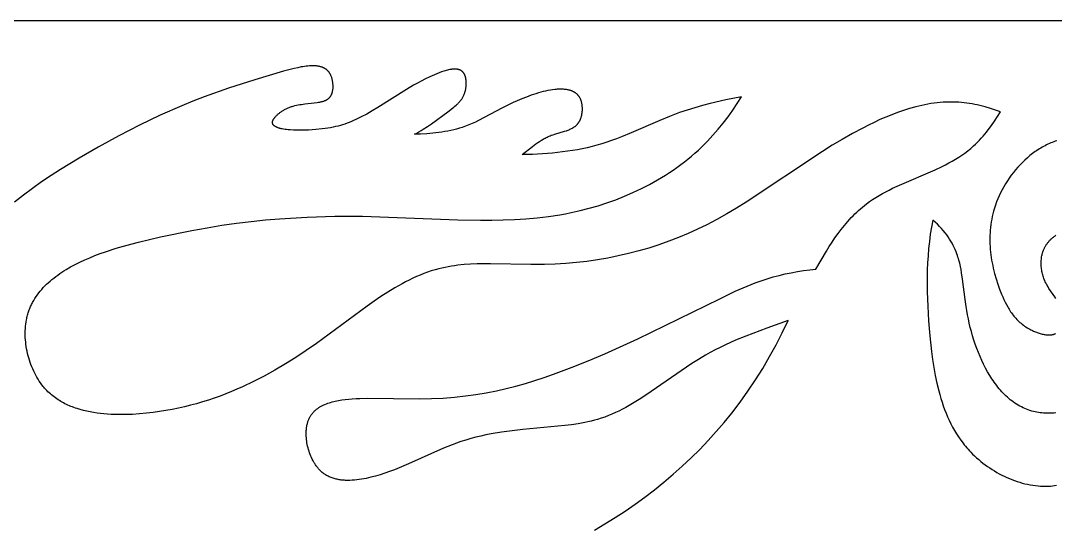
# Model space of a CAD drawing. Extents: x 158 to 281, y 154 to 261.
# Drawn here: x 203.53 to 245.36, y 240.27 to 260.83 of the extents above; entities that cross this region are included whole.
import ezdxf

# ---------------------------------------------------------------- set-up
doc = ezdxf.new("R2010")
doc.units = 0
doc.layers.add('LAYER_01', color=1, linetype='CONTINUOUS')

msp = doc.modelspace()

# ---------------------------------------------------------------- linework, layer by layer
at = {"layer": 'LAYER_01'}
msp.add_lwpolyline([(157.879, 207.584), (188.622, 154.337), (250.106, 154.337), (280.848, 207.584), (250.106, 260.831), (188.622, 260.831)], close=True, dxfattribs=at)
for points in [[(226.73, 240.241), (227.148, 240.486), (227.562, 240.742), (227.97, 241.009), (228.373, 241.286), (228.769, 241.573), (229.158, 241.871), (229.541, 242.178), (229.916, 242.496), (230.282, 242.822), (230.64, 243.158), (230.989, 243.503), (231.329, 243.858), (231.658, 244.22), (231.977, 244.592), (232.285, 244.971), (232.619, 245.409), (232.938, 245.856), (233.243, 246.312), (233.533, 246.777), (233.81, 247.25), (234.073, 247.731), (234.322, 248.218), (234.557, 248.712), (233.703, 248.407), (232.854, 248.084), (232.436, 247.91), (232.022, 247.724), (231.817, 247.625), (231.614, 247.523), (231.413, 247.416), (231.214, 247.304), (230.939, 247.14), (230.668, 246.968), (228.81, 245.687), (228.543, 245.515), (228.272, 245.35), (228.136, 245.272), (227.998, 245.196), (227.86, 245.123), (227.721, 245.053), (227.58, 244.987), (227.438, 244.924), (227.295, 244.865), (227.15, 244.809), (227.004, 244.759), (226.856, 244.712), (226.728, 244.676), (226.598, 244.643), (226.467, 244.613), (226.336, 244.586), (226.203, 244.561), (226.069, 244.539), (225.8, 244.5), (225.527, 244.468), (223.83, 244.308), (223.398, 244.257), (222.97, 244.197), (222.547, 244.125), (222.338, 244.085), (222.131, 244.04), (221.927, 243.991), (221.725, 243.938), (221.525, 243.88), (221.328, 243.818), (221.15, 243.756), (220.975, 243.69), (220.627, 243.548), (219.214, 242.911), (218.836, 242.753), (218.639, 242.676), (218.438, 242.602), (218.256, 242.539), (218.07, 242.478), (217.881, 242.423), (217.691, 242.373), (217.596, 242.35), (217.501, 242.329), (217.406, 242.311), (217.311, 242.294), (217.217, 242.279), (217.123, 242.267), (217.03, 242.258), (216.937, 242.251), (216.845, 242.247), (216.755, 242.246), (216.71, 242.247), (216.665, 242.248), (216.621, 242.251), (216.577, 242.254), (216.534, 242.258), (216.49, 242.263), (216.448, 242.268), (216.405, 242.275), (216.363, 242.282), (216.322, 242.291), (216.28, 242.3), (216.24, 242.311), (216.199, 242.322), (216.16, 242.335), (216.12, 242.348), (216.082, 242.363), (216.043, 242.378), (216.006, 242.395), (215.969, 242.413), (215.932, 242.431), (215.896, 242.451), (215.861, 242.473), (215.826, 242.495), (215.792, 242.518), (215.759, 242.543), (215.726, 242.569), (215.694, 242.596), (215.663, 242.625), (215.64, 242.647), (215.618, 242.669), (215.596, 242.692), (215.575, 242.716), (215.554, 242.74), (215.533, 242.765), (215.513, 242.791), (215.493, 242.817), (215.474, 242.843), (215.455, 242.871), (215.437, 242.898), (215.418, 242.926), (215.401, 242.955), (215.384, 242.984), (215.35, 243.044), (215.319, 243.105), (215.289, 243.167), (215.261, 243.231), (215.235, 243.295), (215.211, 243.361), (215.189, 243.428), (215.168, 243.495), (215.15, 243.563), (215.133, 243.631), (215.119, 243.7), (215.106, 243.768), (215.096, 243.837), (215.087, 243.905), (215.081, 243.973), (215.076, 244.04), (215.074, 244.107), (215.074, 244.172), (215.076, 244.237), (215.078, 244.269), (215.08, 244.301), (215.083, 244.332), (215.087, 244.363), (215.091, 244.394), (215.096, 244.424), (215.101, 244.454), (215.106, 244.484), (215.113, 244.513), (215.12, 244.542), (215.127, 244.57), (215.135, 244.597), (215.144, 244.625), (215.153, 244.652), (215.163, 244.678), (215.174, 244.704), (215.185, 244.73), (215.196, 244.755), (215.209, 244.779), (215.221, 244.803), (215.235, 244.827), (215.248, 244.85), (215.263, 244.872), (215.278, 244.894), (215.293, 244.916), (215.309, 244.937), (215.326, 244.958), (215.343, 244.978), (215.36, 244.998), (215.378, 245.017), (215.397, 245.036), (215.416, 245.055), (215.435, 245.073), (215.455, 245.091), (215.475, 245.108), (215.496, 245.125), (215.518, 245.141), (215.539, 245.157), (215.562, 245.173), (215.584, 245.188), (215.607, 245.203), (215.631, 245.218), (215.655, 245.232), (215.679, 245.246), (215.704, 245.259), (215.729, 245.272), (215.781, 245.297), (215.834, 245.321), (215.889, 245.343), (215.946, 245.364), (216.003, 245.384), (216.063, 245.402), (216.123, 245.419), (216.185, 245.435), (216.248, 245.45), (216.312, 245.464), (216.378, 245.477), (216.512, 245.499), (216.651, 245.518), (216.793, 245.533), (216.939, 245.545), (217.088, 245.554), (217.24, 245.56), (217.551, 245.566), (219.656, 245.539), (220.144, 245.552), (220.615, 245.578), (221.071, 245.615), (221.512, 245.663), (221.94, 245.723), (222.357, 245.793), (222.763, 245.873), (223.161, 245.963), (223.552, 246.061), (223.937, 246.169), (224.318, 246.285), (224.695, 246.408), (225.071, 246.539), (225.824, 246.822), (226.482, 247.087), (227.146, 247.368), (228.486, 247.971), (231.795, 249.592), (232.424, 249.894), (232.742, 250.035), (233.062, 250.168), (233.223, 250.231), (233.386, 250.29), (233.549, 250.347), (233.714, 250.4), (233.955, 250.472), (234.198, 250.536), (234.443, 250.593), (234.69, 250.644), (234.938, 250.689), (235.187, 250.728), (235.437, 250.762), (235.687, 250.79), (235.892, 251.156), (236.108, 251.52), (236.22, 251.7), (236.336, 251.878), (236.456, 252.053), (236.579, 252.225), (236.706, 252.393), (236.837, 252.558), (236.973, 252.717), (237.114, 252.872), (237.186, 252.947), (237.26, 253.021), (237.334, 253.093), (237.41, 253.164), (237.488, 253.232), (237.566, 253.299), (237.647, 253.365), (237.728, 253.428), (237.851, 253.518), (237.977, 253.605), (238.106, 253.687), (238.237, 253.766), (238.371, 253.842), (238.507, 253.916), (238.644, 253.987), (238.784, 254.055), (239.066, 254.187), (240.506, 254.807), (240.787, 254.939), (240.926, 255.008), (241.062, 255.08), (241.197, 255.154), (241.329, 255.23), (241.459, 255.31), (241.586, 255.394), (241.71, 255.481), (241.831, 255.572), (241.89, 255.619), (241.949, 255.668), (242.006, 255.717), (242.063, 255.768), (242.142, 255.842), (242.219, 255.918), (242.295, 255.997), (242.369, 256.077), (242.441, 256.16), (242.512, 256.244), (242.581, 256.329), (242.649, 256.416), (242.78, 256.594), (242.907, 256.775), (243.149, 257.142), (242.945, 257.217), (242.738, 257.285), (242.528, 257.346), (242.423, 257.374), (242.317, 257.4), (242.21, 257.424), (242.104, 257.447), (241.997, 257.467), (241.889, 257.484), (241.782, 257.5), (241.674, 257.513), (241.566, 257.524), (241.459, 257.533), (241.334, 257.539), (241.209, 257.542), (241.084, 257.542), (240.959, 257.539), (240.835, 257.533), (240.71, 257.524), (240.586, 257.511), (240.461, 257.496), (240.337, 257.479), (240.213, 257.458), (240.09, 257.435), (239.966, 257.409), (239.843, 257.381), (239.72, 257.351), (239.475, 257.283), (239.231, 257.207), (238.989, 257.123), (238.748, 257.032), (238.509, 256.934), (238.272, 256.831), (238.038, 256.722), (237.805, 256.609), (237.576, 256.492), (237.158, 256.268), (236.749, 256.034), (236.347, 255.793), (235.951, 255.544), (232.867, 253.497), (232.477, 253.255), (232.083, 253.021), (231.683, 252.797), (231.277, 252.584), (230.899, 252.401), (230.516, 252.228), (230.127, 252.065), (229.732, 251.913), (229.333, 251.772), (228.929, 251.642), (228.521, 251.523), (228.108, 251.416), (227.692, 251.32), (227.273, 251.235), (226.85, 251.162), (226.425, 251.101), (225.998, 251.052), (225.568, 251.014), (225.137, 250.989), (224.704, 250.976), (224.157, 250.976), (222.524, 251.008), (222.256, 251.007), (221.989, 251), (221.724, 250.988), (221.462, 250.969), (221.202, 250.942), (221.073, 250.925), (220.945, 250.906), (220.817, 250.884), (220.69, 250.859), (220.564, 250.832), (220.439, 250.802), (220.285, 250.76), (220.132, 250.713), (219.98, 250.662), (219.829, 250.607), (219.68, 250.548), (219.531, 250.485), (219.384, 250.418), (219.238, 250.348), (219.092, 250.274), (218.948, 250.197), (218.661, 250.035), (218.377, 249.862), (218.096, 249.681), (217.817, 249.491), (217.54, 249.296), (215.484, 247.78), (215.071, 247.495), (214.654, 247.22), (214.234, 246.957), (213.809, 246.706), (213.379, 246.467), (212.942, 246.242), (212.499, 246.031), (212.275, 245.931), (212.048, 245.836), (211.82, 245.744), (211.589, 245.656), (211.356, 245.573), (211.121, 245.494), (210.884, 245.419), (210.644, 245.349), (210.401, 245.284), (210.156, 245.223), (209.908, 245.167), (209.657, 245.116), (209.403, 245.07), (209.146, 245.029), (208.886, 244.994), (208.623, 244.963), (208.337, 244.937), (208.048, 244.918), (207.758, 244.907), (207.469, 244.906), (207.324, 244.909), (207.181, 244.915), (207.038, 244.923), (206.895, 244.935), (206.754, 244.95), (206.615, 244.967), (206.476, 244.989), (206.339, 245.013), (206.204, 245.041), (206.071, 245.073), (205.94, 245.109), (205.811, 245.148), (205.747, 245.17), (205.684, 245.192), (205.622, 245.215), (205.56, 245.24), (205.499, 245.266), (205.439, 245.292), (205.379, 245.32), (205.32, 245.349), (205.262, 245.379), (205.205, 245.41), (205.148, 245.442), (205.093, 245.476), (205.038, 245.511), (204.984, 245.547), (204.931, 245.584), (204.879, 245.622), (204.828, 245.662), (204.778, 245.703), (204.728, 245.746), (204.68, 245.789), (204.633, 245.834), (204.587, 245.88), (204.542, 245.928), (204.498, 245.977), (204.469, 246.011), (204.44, 246.045), (204.385, 246.116), (204.331, 246.189), (204.28, 246.264), (204.23, 246.341), (204.183, 246.42), (204.138, 246.5), (204.095, 246.583), (204.054, 246.667), (204.016, 246.752), (203.979, 246.839), (203.945, 246.927), (203.913, 247.015), (203.884, 247.105), (203.856, 247.196), (203.831, 247.287), (203.808, 247.379), (203.788, 247.471), (203.77, 247.564), (203.755, 247.656), (203.741, 247.749), (203.731, 247.842), (203.723, 247.934), (203.717, 248.027), (203.714, 248.119), (203.713, 248.21), (203.715, 248.3), (203.719, 248.39), (203.726, 248.479), (203.736, 248.567), (203.748, 248.654), (203.763, 248.739), (203.773, 248.786), (203.783, 248.833), (203.794, 248.879), (203.806, 248.924), (203.819, 248.97), (203.833, 249.015), (203.847, 249.059), (203.862, 249.103), (203.878, 249.147), (203.895, 249.19), (203.912, 249.232), (203.931, 249.275), (203.95, 249.317), (203.969, 249.358), (203.99, 249.399), (204.011, 249.44), (204.033, 249.48), (204.055, 249.52), (204.103, 249.599), (204.153, 249.676), (204.205, 249.752), (204.261, 249.826), (204.318, 249.899), (204.379, 249.97), (204.442, 250.04), (204.507, 250.108), (204.575, 250.175), (204.644, 250.24), (204.716, 250.305), (204.791, 250.367), (204.867, 250.429), (204.945, 250.489), (205.026, 250.548), (205.108, 250.606), (205.192, 250.662), (205.278, 250.717), (205.366, 250.771), (205.546, 250.876), (205.732, 250.976), (205.925, 251.071), (206.122, 251.163), (206.325, 251.25), (206.532, 251.334), (206.742, 251.414), (206.957, 251.49), (207.393, 251.633), (207.838, 251.763), (208.287, 251.883), (209.182, 252.095), (210.451, 252.355), (211.065, 252.464), (211.668, 252.56), (212.261, 252.644), (212.846, 252.716), (213.422, 252.776), (213.992, 252.826), (215.119, 252.895), (216.236, 252.927), (217.353, 252.927), (221.199, 252.786), (222.118, 252.768), (222.578, 252.768), (223.039, 252.777), (223.499, 252.795), (223.959, 252.824), (224.419, 252.865), (224.877, 252.92), (225.333, 252.989), (225.561, 253.029), (225.788, 253.074), (226.154, 253.155), (226.518, 253.248), (226.879, 253.352), (227.237, 253.467), (227.592, 253.593), (227.942, 253.731), (228.287, 253.88), (228.626, 254.041), (228.959, 254.212), (229.123, 254.302), (229.285, 254.395), (229.446, 254.491), (229.604, 254.59), (229.761, 254.691), (229.915, 254.795), (230.067, 254.902), (230.217, 255.012), (230.365, 255.125), (230.511, 255.24), (230.653, 255.359), (230.794, 255.48), (230.932, 255.604), (231.067, 255.731), (231.183, 255.844), (231.297, 255.96), (231.409, 256.077), (231.519, 256.197), (231.732, 256.441), (231.937, 256.693), (232.134, 256.951), (232.322, 257.215), (232.503, 257.484), (232.675, 257.758), (232.04, 257.628), (231.408, 257.482), (231.094, 257.401), (230.782, 257.314), (230.472, 257.218), (230.166, 257.114), (229.967, 257.041), (229.77, 256.964), (229.378, 256.803), (228.211, 256.295), (227.82, 256.134), (227.623, 256.058), (227.424, 255.985), (227.225, 255.916), (227.024, 255.853), (226.829, 255.796), (226.634, 255.745), (226.437, 255.698), (226.239, 255.655), (226.039, 255.617), (225.839, 255.582), (225.638, 255.551), (225.436, 255.524), (225.031, 255.48), (224.625, 255.449), (224.218, 255.428), (223.812, 255.417), (224.223, 255.747), (224.363, 255.852), (224.435, 255.903), (224.507, 255.952), (224.582, 255.999), (224.658, 256.044), (224.696, 256.065), (224.736, 256.086), (224.775, 256.106), (224.815, 256.126), (224.856, 256.145), (224.898, 256.163), (224.94, 256.18), (224.982, 256.197), (225.057, 256.223), (225.133, 256.247), (225.52, 256.36), (225.595, 256.384), (225.632, 256.397), (225.668, 256.411), (225.704, 256.425), (225.739, 256.44), (225.773, 256.456), (225.806, 256.472), (225.839, 256.49), (225.855, 256.499), (225.87, 256.508), (225.886, 256.518), (225.901, 256.528), (225.916, 256.538), (225.931, 256.549), (225.945, 256.559), (225.959, 256.571), (225.973, 256.582), (225.987, 256.594), (226, 256.606), (226.013, 256.618), (226.025, 256.631), (226.038, 256.644), (226.049, 256.658), (226.061, 256.672), (226.072, 256.686), (226.083, 256.701), (226.091, 256.713), (226.099, 256.725), (226.107, 256.737), (226.115, 256.75), (226.122, 256.763), (226.129, 256.776), (226.136, 256.789), (226.143, 256.802), (226.149, 256.816), (226.155, 256.829), (226.161, 256.843), (226.167, 256.857), (226.178, 256.886), (226.188, 256.915), (226.197, 256.945), (226.206, 256.975), (226.213, 257.006), (226.22, 257.037), (226.226, 257.068), (226.23, 257.1), (226.234, 257.131), (226.238, 257.163), (226.24, 257.195), (226.241, 257.227), (226.242, 257.259), (226.242, 257.291), (226.241, 257.322), (226.239, 257.354), (226.236, 257.385), (226.233, 257.415), (226.228, 257.446), (226.223, 257.476), (226.217, 257.505), (226.21, 257.534), (226.203, 257.562), (226.194, 257.589), (226.19, 257.603), (226.185, 257.616), (226.18, 257.629), (226.175, 257.642), (226.168, 257.659), (226.16, 257.675), (226.152, 257.692), (226.144, 257.707), (226.135, 257.723), (226.126, 257.738), (226.116, 257.753), (226.106, 257.767), (226.096, 257.781), (226.086, 257.794), (226.075, 257.808), (226.064, 257.82), (226.052, 257.833), (226.041, 257.845), (226.029, 257.857), (226.016, 257.868), (226.004, 257.879), (225.991, 257.89), (225.977, 257.9), (225.964, 257.91), (225.95, 257.919), (225.936, 257.929), (225.921, 257.938), (225.906, 257.946), (225.891, 257.954), (225.876, 257.962), (225.86, 257.97), (225.845, 257.977), (225.828, 257.984), (225.812, 257.991), (225.796, 257.997), (225.779, 258.003), (225.762, 258.009), (225.744, 258.014), (225.727, 258.019), (225.709, 258.024), (225.691, 258.029), (225.673, 258.033), (225.635, 258.04), (225.597, 258.047), (225.559, 258.052), (225.519, 258.056), (225.479, 258.059), (225.437, 258.062), (225.396, 258.063), (225.353, 258.063), (225.31, 258.062), (225.266, 258.06), (225.222, 258.057), (225.177, 258.054), (225.132, 258.049), (225.04, 258.038), (224.946, 258.023), (224.851, 258.006), (224.755, 257.986), (224.658, 257.963), (224.561, 257.937), (224.463, 257.91), (224.365, 257.88), (224.169, 257.816), (223.976, 257.746), (223.788, 257.672), (223.606, 257.596), (223.439, 257.521), (223.279, 257.446), (222.978, 257.294), (222.043, 256.796), (221.914, 256.734), (221.784, 256.674), (221.653, 256.618), (221.519, 256.566), (221.45, 256.541), (221.381, 256.518), (221.27, 256.483), (221.157, 256.451), (221.042, 256.421), (220.924, 256.394), (220.806, 256.37), (220.685, 256.348), (220.564, 256.328), (220.442, 256.31), (220.195, 256.282), (219.947, 256.261), (219.699, 256.248), (219.454, 256.242), (219.544, 256.289), (219.632, 256.337), (219.719, 256.388), (219.805, 256.44), (219.974, 256.55), (220.14, 256.665), (220.795, 257.15), (220.994, 257.297), (221.042, 257.335), (221.09, 257.374), (221.136, 257.414), (221.181, 257.455), (221.203, 257.476), (221.225, 257.498), (221.246, 257.52), (221.266, 257.542), (221.287, 257.565), (221.306, 257.589), (221.325, 257.613), (221.343, 257.637), (221.361, 257.662), (221.378, 257.688), (221.395, 257.715), (221.41, 257.742), (221.425, 257.769), (221.439, 257.798), (221.453, 257.827), (221.465, 257.857), (221.476, 257.885), (221.486, 257.914), (221.495, 257.943), (221.504, 257.973), (221.512, 258.003), (221.519, 258.033), (221.525, 258.064), (221.531, 258.095), (221.535, 258.126), (221.539, 258.157), (221.542, 258.189), (221.545, 258.22), (221.546, 258.251), (221.547, 258.282), (221.547, 258.313), (221.546, 258.344), (221.545, 258.374), (221.542, 258.404), (221.539, 258.433), (221.535, 258.462), (221.53, 258.491), (221.524, 258.518), (221.521, 258.532), (221.517, 258.545), (221.514, 258.559), (221.51, 258.572), (221.506, 258.584), (221.501, 258.597), (221.497, 258.609), (221.492, 258.622), (221.487, 258.633), (221.482, 258.645), (221.476, 258.657), (221.47, 258.668), (221.464, 258.679), (221.458, 258.689), (221.452, 258.7), (221.445, 258.71), (221.438, 258.719), (221.431, 258.729), (221.424, 258.738), (221.417, 258.747), (221.411, 258.753), (221.405, 258.76), (221.399, 258.766), (221.392, 258.772), (221.386, 258.777), (221.379, 258.783), (221.373, 258.788), (221.366, 258.793), (221.359, 258.798), (221.352, 258.803), (221.345, 258.808), (221.338, 258.812), (221.33, 258.817), (221.323, 258.821), (221.315, 258.825), (221.307, 258.828), (221.3, 258.832), (221.292, 258.836), (221.284, 258.839), (221.275, 258.842), (221.267, 258.845), (221.259, 258.848), (221.25, 258.85), (221.242, 258.853), (221.233, 258.855), (221.224, 258.858), (221.215, 258.86), (221.206, 258.862), (221.188, 258.865), (221.17, 258.868), (221.151, 258.87), (221.131, 258.872), (221.112, 258.873), (221.092, 258.873), (221.072, 258.874), (221.051, 258.873), (221.03, 258.872), (221.009, 258.871), (220.988, 258.869), (220.966, 258.867), (220.945, 258.864), (220.922, 258.861), (220.878, 258.853), (220.832, 258.844), (220.786, 258.834), (220.739, 258.822), (220.692, 258.808), (220.644, 258.794), (220.548, 258.762), (220.452, 258.726), (220.356, 258.688), (220.26, 258.647), (220.076, 258.564), (219.895, 258.477), (219.727, 258.391), (219.568, 258.306), (219.417, 258.221), (219.129, 258.048), (217.97, 257.319), (217.745, 257.186), (217.52, 257.059), (217.297, 256.941), (217.186, 256.885), (217.077, 256.833), (216.989, 256.793), (216.902, 256.755), (216.814, 256.72), (216.726, 256.686), (216.637, 256.655), (216.547, 256.625), (216.455, 256.597), (216.36, 256.572), (216.263, 256.548), (216.162, 256.526), (216.058, 256.506), (215.95, 256.487), (215.837, 256.471), (215.72, 256.456), (215.468, 256.431), (215.173, 256.411), (215.02, 256.406), (214.866, 256.403), (214.713, 256.403), (214.563, 256.407), (214.419, 256.416), (214.35, 256.422), (214.282, 256.429), (214.218, 256.438), (214.155, 256.447), (214.096, 256.458), (214.068, 256.464), (214.04, 256.471), (214.013, 256.478), (213.988, 256.485), (213.963, 256.492), (213.939, 256.5), (213.916, 256.508), (213.894, 256.517), (213.883, 256.522), (213.873, 256.526), (213.863, 256.531), (213.853, 256.536), (213.844, 256.541), (213.835, 256.546), (213.826, 256.551), (213.817, 256.556), (213.809, 256.561), (213.801, 256.567), (213.793, 256.572), (213.786, 256.578), (213.779, 256.584), (213.772, 256.589), (213.766, 256.595), (213.762, 256.598), (213.759, 256.601), (213.757, 256.605), (213.754, 256.608), (213.751, 256.611), (213.748, 256.614), (213.746, 256.617), (213.743, 256.62), (213.741, 256.624), (213.738, 256.627), (213.736, 256.63), (213.734, 256.634), (213.732, 256.637), (213.73, 256.64), (213.728, 256.644), (213.726, 256.647), (213.725, 256.651), (213.723, 256.654), (213.721, 256.658), (213.72, 256.661), (213.719, 256.665), (213.717, 256.669), (213.716, 256.672), (213.715, 256.676), (213.714, 256.68), (213.713, 256.683), (213.713, 256.687), (213.712, 256.691), (213.711, 256.695), (213.711, 256.699), (213.71, 256.703), (213.71, 256.707), (213.71, 256.711), (213.71, 256.715), (213.71, 256.719), (213.71, 256.723), (213.71, 256.727), (213.71, 256.731), (213.711, 256.735), (213.711, 256.739), (213.712, 256.743), (213.713, 256.748), (213.713, 256.752), (213.714, 256.756), (213.715, 256.76), (213.716, 256.764), (213.717, 256.768), (213.719, 256.772), (213.721, 256.781), (213.724, 256.79), (213.728, 256.798), (213.732, 256.807), (213.736, 256.816), (213.74, 256.825), (213.745, 256.834), (213.75, 256.843), (213.755, 256.852), (213.761, 256.861), (213.767, 256.87), (213.773, 256.88), (213.78, 256.889), (213.787, 256.898), (213.794, 256.908), (213.809, 256.927), (213.826, 256.946), (213.843, 256.965), (213.861, 256.984), (213.881, 257.003), (213.901, 257.023), (213.922, 257.042), (213.944, 257.061), (213.967, 257.08), (213.99, 257.098), (214.014, 257.117), (214.039, 257.135), (214.065, 257.153), (214.091, 257.17), (214.118, 257.188), (214.145, 257.204), (214.173, 257.221), (214.201, 257.237), (214.229, 257.252), (214.258, 257.267), (214.287, 257.282), (214.317, 257.295), (214.347, 257.308), (214.379, 257.322), (214.412, 257.335), (214.445, 257.347), (214.478, 257.358), (214.511, 257.368), (214.544, 257.378), (214.611, 257.397), (214.678, 257.412), (214.746, 257.426), (214.813, 257.438), (214.881, 257.449), (215.015, 257.466), (215.4, 257.506), (215.519, 257.522), (215.576, 257.531), (215.631, 257.541), (215.658, 257.547), (215.685, 257.553), (215.711, 257.56), (215.736, 257.567), (215.761, 257.574), (215.785, 257.583), (215.808, 257.591), (215.831, 257.601), (215.854, 257.61), (215.865, 257.616), (215.875, 257.621), (215.886, 257.626), (215.896, 257.632), (215.907, 257.638), (215.917, 257.644), (215.927, 257.65), (215.936, 257.657), (215.946, 257.663), (215.955, 257.67), (215.965, 257.677), (215.974, 257.684), (215.982, 257.691), (215.991, 257.699), (215.999, 257.707), (216.008, 257.715), (216.016, 257.723), (216.024, 257.732), (216.031, 257.74), (216.039, 257.749), (216.046, 257.758), (216.053, 257.768), (216.06, 257.777), (216.066, 257.787), (216.073, 257.797), (216.079, 257.808), (216.085, 257.818), (216.09, 257.829), (216.096, 257.84), (216.101, 257.852), (216.106, 257.862), (216.11, 257.873), (216.114, 257.884), (216.118, 257.895), (216.122, 257.907), (216.126, 257.918), (216.129, 257.93), (216.132, 257.942), (216.138, 257.966), (216.144, 257.991), (216.148, 258.017), (216.152, 258.043), (216.155, 258.069), (216.158, 258.096), (216.159, 258.123), (216.16, 258.151), (216.161, 258.178), (216.16, 258.206), (216.159, 258.234), (216.157, 258.262), (216.155, 258.291), (216.152, 258.319), (216.148, 258.347), (216.144, 258.375), (216.139, 258.402), (216.133, 258.43), (216.127, 258.457), (216.12, 258.484), (216.112, 258.51), (216.104, 258.536), (216.095, 258.562), (216.085, 258.587), (216.075, 258.611), (216.064, 258.635), (216.053, 258.657), (216.047, 258.669), (216.041, 258.679), (216.034, 258.692), (216.027, 258.704), (216.019, 258.715), (216.011, 258.727), (216.004, 258.738), (215.996, 258.749), (215.987, 258.759), (215.979, 258.77), (215.97, 258.78), (215.962, 258.79), (215.953, 258.799), (215.944, 258.809), (215.934, 258.818), (215.925, 258.827), (215.915, 258.835), (215.906, 258.844), (215.896, 258.852), (215.886, 258.86), (215.875, 258.867), (215.865, 258.875), (215.854, 258.882), (215.843, 258.889), (215.833, 258.896), (215.821, 258.902), (215.81, 258.909), (215.799, 258.915), (215.787, 258.921), (215.776, 258.927), (215.764, 258.932), (215.752, 258.937), (215.74, 258.942), (215.728, 258.947), (215.715, 258.952), (215.703, 258.957), (215.677, 258.965), (215.651, 258.972), (215.625, 258.979), (215.598, 258.985), (215.57, 258.991), (215.542, 258.995), (215.514, 258.999), (215.485, 259.003), (215.456, 259.005), (215.426, 259.007), (215.396, 259.009), (215.365, 259.009), (215.335, 259.01), (215.272, 259.008), (215.207, 259.005), (215.142, 258.999), (215.075, 258.992), (215.008, 258.983), (214.939, 258.972), (214.87, 258.96), (214.73, 258.931), (214.587, 258.899), (214.157, 258.786), (212.993, 258.447), (211.931, 258.104), (210.953, 257.753), (210.489, 257.573), (210.039, 257.389), (209.171, 257.007), (208.331, 256.603), (207.499, 256.173), (206.657, 255.712), (205.9, 255.279), (205.136, 254.815), (204.755, 254.57), (204.377, 254.317), (204.005, 254.054), (203.639, 253.781), (203.282, 253.498)], [(245.424, 255.975), (245.363, 255.955), (245.303, 255.934), (245.243, 255.911), (245.183, 255.887), (245.124, 255.862), (245.065, 255.835), (245.007, 255.807), (244.948, 255.778), (244.891, 255.747), (244.833, 255.715), (244.777, 255.682), (244.72, 255.648), (244.664, 255.613), (244.609, 255.576), (244.554, 255.538), (244.5, 255.5), (244.446, 255.46), (244.34, 255.377), (244.236, 255.29), (244.135, 255.199), (244.037, 255.105), (243.941, 255.007), (243.848, 254.906), (243.757, 254.802), (243.67, 254.694), (243.586, 254.584), (243.505, 254.472), (243.428, 254.357), (243.354, 254.24), (243.284, 254.121), (243.217, 254), (243.155, 253.878), (243.096, 253.754), (243.041, 253.629), (242.991, 253.502), (242.945, 253.375), (242.903, 253.247), (242.871, 253.138), (242.842, 253.028), (242.816, 252.918), (242.794, 252.807), (242.774, 252.697), (242.758, 252.586), (242.744, 252.475), (242.734, 252.364), (242.726, 252.253), (242.721, 252.142), (242.719, 252.031), (242.719, 251.92), (242.722, 251.809), (242.728, 251.698), (242.736, 251.587), (242.746, 251.477), (242.759, 251.367), (242.774, 251.257), (242.791, 251.147), (242.811, 251.038), (242.832, 250.929), (242.856, 250.821), (242.882, 250.713), (242.91, 250.606), (242.97, 250.393), (243.039, 250.183), (243.113, 249.975), (243.194, 249.771), (243.238, 249.666), (243.285, 249.562), (243.333, 249.459), (243.385, 249.359), (243.439, 249.26), (243.467, 249.211), (243.497, 249.163), (243.527, 249.115), (243.558, 249.068), (243.59, 249.022), (243.623, 248.976), (243.658, 248.931), (243.693, 248.887), (243.73, 248.843), (243.768, 248.8), (243.807, 248.758), (243.848, 248.717), (243.89, 248.677), (243.933, 248.637), (243.978, 248.598), (244.025, 248.561), (244.073, 248.524), (244.122, 248.489), (244.173, 248.454), (244.226, 248.42), (244.281, 248.388), (244.338, 248.356), (244.373, 248.338), (244.41, 248.319), (244.447, 248.301), (244.484, 248.284), (244.522, 248.268), (244.56, 248.252), (244.598, 248.237), (244.637, 248.222), (244.676, 248.209), (244.715, 248.196), (244.754, 248.184), (244.792, 248.173), (244.831, 248.164), (244.87, 248.155), (244.908, 248.147), (244.946, 248.141), (244.983, 248.136), (245.02, 248.132), (245.039, 248.13), (245.057, 248.129), (245.075, 248.128), (245.093, 248.128), (245.11, 248.127), (245.128, 248.128), (245.145, 248.128), (245.162, 248.129), (245.179, 248.131), (245.196, 248.132), (245.213, 248.134), (245.229, 248.137), (245.245, 248.14), (245.261, 248.143), (245.276, 248.147), (245.292, 248.151), (245.307, 248.156), (245.321, 248.161), (245.336, 248.166), (245.35, 248.172), (245.357, 248.175), (245.364, 248.178), (245.371, 248.182)], [(245.38, 244.973), (245.309, 244.967), (245.239, 244.962), (245.169, 244.96), (245.099, 244.959), (245.029, 244.96), (244.96, 244.962), (244.891, 244.967), (244.822, 244.973), (244.754, 244.981), (244.687, 244.99), (244.62, 245.002), (244.554, 245.015), (244.488, 245.031), (244.414, 245.05), (244.341, 245.073), (244.269, 245.097), (244.198, 245.124), (244.128, 245.153), (244.059, 245.185), (243.991, 245.218), (243.924, 245.254), (243.858, 245.292), (243.794, 245.332), (243.73, 245.374), (243.667, 245.418), (243.606, 245.463), (243.545, 245.511), (243.486, 245.561), (243.427, 245.612), (243.37, 245.665), (243.313, 245.72), (243.258, 245.776), (243.203, 245.834), (243.15, 245.893), (243.097, 245.954), (243.046, 246.017), (242.995, 246.081), (242.946, 246.146), (242.897, 246.213), (242.85, 246.28), (242.803, 246.349), (242.713, 246.491), (242.627, 246.637), (242.545, 246.788), (242.466, 246.941), (242.391, 247.099), (242.32, 247.259), (242.253, 247.421), (242.19, 247.586), (242.13, 247.753), (242.074, 247.921), (242.021, 248.091), (241.973, 248.261), (241.927, 248.432), (241.886, 248.602), (241.848, 248.773), (241.813, 248.943), (241.782, 249.111), (241.754, 249.278), (241.714, 249.56), (241.616, 250.376), (241.577, 250.638), (241.554, 250.768), (241.528, 250.897), (241.499, 251.025), (241.466, 251.152), (241.448, 251.215), (241.428, 251.277), (241.408, 251.34), (241.386, 251.402), (241.353, 251.489), (241.318, 251.576), (241.279, 251.662), (241.238, 251.748), (241.192, 251.833), (241.143, 251.918), (241.09, 252.004), (241.034, 252.089), (240.972, 252.174), (240.907, 252.259), (240.836, 252.344), (240.761, 252.429), (240.681, 252.515), (240.595, 252.601), (240.504, 252.686), (240.407, 252.773), (240.355, 252.485), (240.311, 252.197), (240.274, 251.909), (240.243, 251.62), (240.219, 251.331), (240.201, 251.041), (240.188, 250.751), (240.182, 250.459), (240.183, 249.874), (240.204, 249.285), (240.241, 248.692), (240.292, 248.094), (240.361, 247.452), (240.404, 247.131), (240.453, 246.811), (240.51, 246.494), (240.575, 246.179), (240.651, 245.868), (240.692, 245.714), (240.737, 245.562), (240.784, 245.411), (240.835, 245.262), (240.888, 245.114), (240.946, 244.968), (241.006, 244.823), (241.071, 244.681), (241.139, 244.541), (241.211, 244.403), (241.287, 244.267), (241.367, 244.134), (241.452, 244.003), (241.54, 243.875), (241.634, 243.75), (241.683, 243.688), (241.732, 243.627), (241.783, 243.567), (241.835, 243.508), (241.889, 243.449), (241.943, 243.391), (242.021, 243.313), (242.1, 243.237), (242.182, 243.161), (242.266, 243.088), (242.352, 243.017), (242.44, 242.947), (242.53, 242.879), (242.621, 242.814), (242.714, 242.75), (242.809, 242.688), (242.905, 242.629), (243.003, 242.572), (243.101, 242.517), (243.201, 242.465), (243.302, 242.415), (243.404, 242.368), (243.507, 242.324), (243.61, 242.282), (243.715, 242.242), (243.819, 242.206), (243.925, 242.173), (244.03, 242.142), (244.136, 242.115), (244.242, 242.09), (244.348, 242.069), (244.455, 242.051), (244.561, 242.036), (244.666, 242.025), (244.772, 242.017), (244.877, 242.013), (244.982, 242.012), (245.034, 242.013), (245.086, 242.015), (245.169, 242.02), (245.252, 242.028), (245.335, 242.037), (245.417, 242.05)], [(245.385, 249.607), (245.347, 249.666), (245.108, 250.01), (245.07, 250.07), (245.034, 250.13), (245.017, 250.161), (245, 250.192), (244.978, 250.235), (244.958, 250.278), (244.938, 250.322), (244.92, 250.367), (244.903, 250.413), (244.887, 250.459), (244.872, 250.506), (244.858, 250.553), (244.845, 250.601), (244.834, 250.649), (244.824, 250.698), (244.816, 250.747), (244.808, 250.796), (244.802, 250.845), (244.798, 250.894), (244.794, 250.944), (244.792, 250.993), (244.792, 251.043), (244.793, 251.092), (244.796, 251.141), (244.8, 251.19), (244.806, 251.239), (244.813, 251.287), (244.822, 251.335), (244.827, 251.359), (244.833, 251.382), (244.839, 251.406), (244.845, 251.429), (244.852, 251.453), (244.859, 251.476), (244.866, 251.499), (244.874, 251.521), (244.883, 251.544), (244.892, 251.567), (244.901, 251.589), (244.911, 251.611), (244.921, 251.633), (244.932, 251.654), (244.943, 251.676), (244.955, 251.697), (244.969, 251.722), (244.984, 251.746), (244.999, 251.77), (245.015, 251.793), (245.031, 251.817), (245.048, 251.84), (245.066, 251.862), (245.084, 251.884), (245.103, 251.906), (245.122, 251.928), (245.142, 251.949), (245.162, 251.97), (245.183, 251.99), (245.204, 252.01), (245.225, 252.03), (245.247, 252.049), (245.27, 252.068), (245.292, 252.087), (245.316, 252.105), (245.339, 252.123), (245.363, 252.14), (245.387, 252.157)]]:
    msp.add_lwpolyline(points, dxfattribs=at)

doc.saveas('drawing.dxf')
